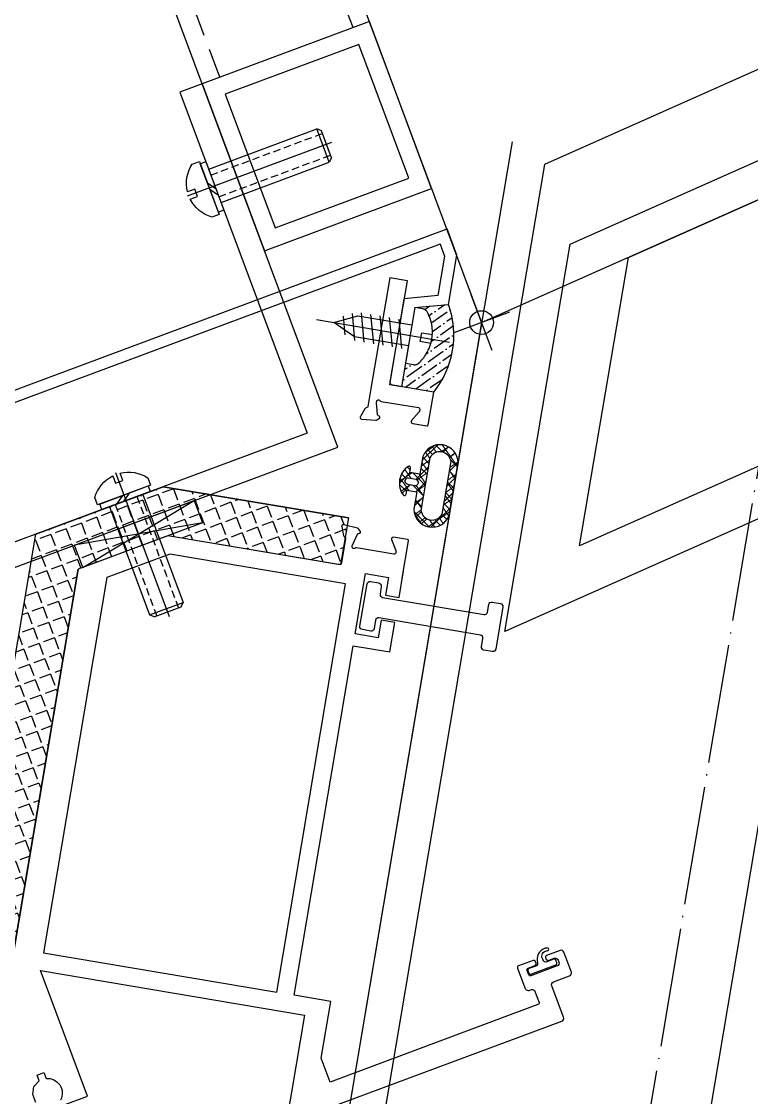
# Model space of a CAD drawing. Extents: x 12199666 to 24617114, y 1197707 to 2548648.
# Drawn here: x 12325898.6 to 12326021.4, y 1284490.8 to 1284671.9 of the extents above; entities that cross this region are included whole.
import ezdxf

# ---------------------------------------------------------------- set-up
doc = ezdxf.new("R2010")
doc.units = 0
doc.header["$LTSCALE"] = 10
doc.header["$MEASUREMENT"] = 0
for name, pattern in [('TX-GRID-T1$0$TX-GRID-T1$0$DOTE', [2.4200000000000004, 2, -0.2, 0.02, -0.2]), ('TX-PLAN-T1-F11$0$ACAD_ISO04W100', [30, 24, -3, 0, -3]), ('TX-PLAN-T1-F11$0$CENTER', [2, 1.25, -0.25, 0.25, -0.25]), ('TX-PLAN-T1-F11$0$CENTER-PISA', [11, 6, -2, 1, -2]), ('TX-PLAN-T1-F11$0$CENTER2', [1.125, 0.75, -0.125, 0.125, -0.125]), ('TX-PLAN-T1-F11$0$DASHED', [0.75, 0.5, -0.25]), ('TX-PLAN-T1-F11$0$HIDDEN', [0.375, 0.25, -0.125]), ('TX-PLAN-T1-F11$0$HIDDEN-PISA', [4.5, 2.5, -2])]:
    doc.linetypes.add(name, pattern=pattern)
for name, color, linetype in [('TX-GRID-T1$0$TX-GRID-T1$0$DOTE', 1, 'Continuous'), ('TX-PLAN-T1-F11$0$AXIS', 3, 'Continuous'), ('TX-PLAN-T1-F11$0$F-Alum', 4, 'Continuous'), ('TX-PLAN-T1-F11$0$F-center', 6, 'TX-PLAN-T1-F11$0$ACAD_ISO04W100'), ('TX-PLAN-T1-F11$0$F-dashed line', 8, 'TX-PLAN-T1-F11$0$DASHED'), ('TX-PLAN-T1-F11$0$F-dim', 1, 'Continuous'), ('TX-PLAN-T1-F11$0$F-Gaskets', 8, 'Continuous'), ('TX-PLAN-T1-F11$0$F-Glass', 5, 'Continuous'), ('TX-PLAN-T1-F11$0$F-Misc', 1, 'Continuous'), ('TX-PLAN-T1-F11$0$F-seslants', 8, 'Continuous'), ('TX-PLAN-T1-F11$0$F_MISC', 8, 'Continuous'), ('TX-PLAN-T1-F11$0$Hatch', 8, 'Continuous'), ('TX-PLAN-T1-F11$0$中心线', 1, 'TX-PLAN-T1-F11$0$CENTER2'), ('TX-PLAN-T1-F11$0$虚线', 8, 'TX-PLAN-T1-F11$0$HIDDEN'), ('TX-PLAN-T1-F11$0$螺栓钉类', 241, 'Continuous')]:
    doc.layers.add(name, color=color, linetype=linetype)
for name, color, linetype, lineweight in [('TX-PLAN-T1-F11$0$_EDO-ALUMINIUM-SECTION', 90, 'Continuous', 30), ('TX-PLAN-T1-F11$0$Xref- ELE$0$Hatch', 9, 'Continuous', 13), ('TX-PLAN-T1-F11$0$Xref- ELE$0$Hatch @ 1 VP1', 9, 'Continuous', 13), ('TX-PLAN-T1-F11$0$Xref- ELE$0$Hatch @ 1 VPModel', 9, 'Continuous', 13), ('TX-PLAN-T1-F11$0$幕墙线', 114, 'Continuous', 30)]:
    doc.layers.add(name, color=color, linetype=linetype, lineweight=lineweight)

# ---------------------------------------------------------------- blocks, each defined once
blk = doc.blocks.new('TX-GRID-T1')
at = {"layer": 'TX-GRID-T1$0$TX-GRID-T1$0$DOTE', "linetype": 'TX-GRID-T1$0$TX-GRID-T1$0$DOTE'}
blk.add_line((12319262.68222701, 1244529.33911569), (12326316.44489642, 1286338.482041648), dxfattribs=at)
blk = doc.blocks.new('*U339')
at = {"layer": 'TX-PLAN-T1-F11$0$Xref- ELE$0$Hatch @ 1 VP1'}
h = blk.add_hatch(dxfattribs=at)
h.set_pattern_fill('M_GASKET-PISA', color=256, pattern_type=2)
h.set_pattern_definition([(35.42361603529756, (-1214.761376000002, -14855.407933), (-0.8694256507828642, 1.222333439680349), []), (125.4236160352975, (-1214.761376000002, -14855.407933), (-1.222333439680349, -0.8694256507828639), [])])
edge = h.paths.add_edge_path(flags=16)
edge.add_line((-41815.07919855467, 17823.42139201995), (-41813.77919855462, 17823.42139201995))
edge.add_arc((-41813.77919855462, 17822.92139201995), 0.5, -90, 90, ccw=False)
edge.add_line((-41813.77919855462, 17822.42139201995), (-41815.07919855467, 17822.42139201995))
edge.add_arc((-41815.07919855467, 17822.92139201995), 0.5, 90, 270, ccw=False)
edge = h.paths.add_edge_path()
edge.add_line((-41813.27919855455, 17818.4213668968), (-41813.27919855462, 17821.42139201995))
edge.add_line((-41813.27919855462, 17821.42139201995), (-41814.97919855457, 17821.42139201995))
edge.add_line((-41814.97919855457, 17821.42139201995), (-41814.97919855457, 17820.72139202))
edge.add_arc((-41815.27919855458, 17820.72139201998), 0.3000000000174623, -115.05761541500061, 4.8635797611495946e-09, ccw=False)
edge.add_arc((-41813.09559109848, 17822.92139202004), 3.383607456175075, 133.070694364177, 226.9293056383509, ccw=False)
edge.add_arc((-41815.27919855466, 17825.12139202001), 0.3000000000240535, 2.084391326206969e-09, 115.0576154218833, ccw=False)
edge.add_line((-41814.97919855463, 17825.12139202002), (-41814.97919855457, 17824.42139201995))
edge.add_line((-41814.97919855457, 17824.42139201995), (-41813.27919855462, 17824.42139201995))
edge.add_line((-41813.27919855462, 17824.42139201995), (-41813.27919855468, 17827.42139201984))
edge.add_arc((-41810.27919855456, 17826.87139201984), 3.050000000114375, 10.388857815061783, 169.6111421849382, ccw=False)
edge.add_line((-41807.27919855445, 17827.42139201984), (-41807.27919855437, 17818.42139201997))
edge.add_arc((-41810.27919855451, 17818.97139202002), 3.050000000151531, 190.3888578138809, 349.6111421841629, ccw=False)
edge.add_line((-41812.07919855455, 17818.42136689683), (-41812.07919855467, 17827.42139201984))
edge.add_arc((-41810.27919855456, 17826.82523817369), 1.896153846257486, 18.324694090130095, 161.6753059098699, ccw=False)
edge.add_line((-41808.47919855445, 17827.42139201984), (-41808.47919855437, 17818.42139201996))
edge.add_arc((-41810.2791985545, 17819.01754586615), 1.896153846287313, 198.3246940877339, 341.6753059085472, ccw=False)
at = {"layer": 'TX-PLAN-T1-F11$0$Xref- ELE$0$Hatch @ 1 VPModel'}
h = blk.add_hatch(dxfattribs=at)
h.set_pattern_fill('M_GASKET-PISA', color=256, pattern_type=2)
h.set_pattern_definition([(45, (-1214.761376000002, -14855.407933), (-1.060660171779821, 1.060660171779821), []), (135, (-1214.761376000002, -14855.407933), (-1.060660171779821, -1.060660171779821), [])])
edge = h.paths.add_edge_path(flags=16)
edge.add_line((-41815.07919855467, 17823.42139201995), (-41813.77919855462, 17823.42139201995))
edge.add_arc((-41813.77919855462, 17822.92139201995), 0.5, -90, 90, ccw=False)
edge.add_line((-41813.77919855462, 17822.42139201995), (-41815.07919855467, 17822.42139201995))
edge.add_arc((-41815.07919855467, 17822.92139201995), 0.5, 90, 270, ccw=False)
edge = h.paths.add_edge_path()
edge.add_line((-41813.27919855455, 17818.4213668968), (-41813.27919855462, 17821.42139201995))
edge.add_line((-41813.27919855462, 17821.42139201995), (-41814.97919855457, 17821.42139201995))
edge.add_line((-41814.97919855457, 17821.42139201995), (-41814.97919855457, 17820.72139202))
edge.add_arc((-41815.27919855458, 17820.72139201998), 0.3000000000174623, -115.05761541500061, 4.8635797611495946e-09, ccw=False)
edge.add_arc((-41813.09559109848, 17822.92139202004), 3.383607456175075, 133.070694364177, 226.9293056383509, ccw=False)
edge.add_arc((-41815.27919855466, 17825.12139202001), 0.3000000000240535, 2.084391326206969e-09, 115.0576154218833, ccw=False)
edge.add_line((-41814.97919855463, 17825.12139202002), (-41814.97919855457, 17824.42139201995))
edge.add_line((-41814.97919855457, 17824.42139201995), (-41813.27919855462, 17824.42139201995))
edge.add_line((-41813.27919855462, 17824.42139201995), (-41813.27919855468, 17827.42139201984))
edge.add_arc((-41810.27919855456, 17826.87139201984), 3.050000000114375, 10.388857815061783, 169.6111421849382, ccw=False)
edge.add_line((-41807.27919855445, 17827.42139201984), (-41807.27919855437, 17818.42139201997))
edge.add_arc((-41810.27919855451, 17818.97139202002), 3.050000000151531, 190.3888578138809, 349.6111421841629, ccw=False)
edge.add_line((-41812.07919855455, 17818.42136689683), (-41812.07919855467, 17827.42139201984))
edge.add_arc((-41810.27919855456, 17826.82523817369), 1.896153846257486, 18.324694090130095, 161.6753059098699, ccw=False)
edge.add_line((-41808.47919855445, 17827.42139201984), (-41808.47919855437, 17818.42139201996))
edge.add_arc((-41810.2791985545, 17819.01754586615), 1.896153846287313, 198.3246940877339, 341.6753059085472, ccw=False)
blk = doc.blocks.new('TX-PLAN-T1-F11$0$Xref- ELE$0$GAE0002', base_point=(-41818.77919855453, 17822.92139201999))
at = {"color": 0, "linetype": 'ByBlock'}
for points in [[(-41813.27919855455, 17818.4213668968), (-41813.27919855462, 17821.42139201995), (-41814.97919855457, 17821.42139201995), (-41814.97919855457, 17820.72139202, -0.548945891858276), (-41815.4062573781, 17820.44962731407, -0.4340790099980792), (-41815.40625737821, 17825.39315672591, -0.5489458918577889), (-41814.97919855463, 17825.12139202002), (-41814.97919855457, 17824.42139201995), (-41813.27919855462, 17824.42139201995), (-41813.27919855468, 17827.42139201984, -0.8333333333398008), (-41807.27919855445, 17827.42139201984), (-41807.27919855437, 17818.42139201997, -0.833333333342024), (-41813.27919855468, 17818.42139202007)], [(-41812.07919855455, 17818.42136689683), (-41812.07919855467, 17827.42139201984, -0.7222222222395137), (-41808.47919855445, 17827.42139201984), (-41808.47919855437, 17818.42139201996, -0.7222222222456893), (-41812.07919855467, 17818.42139202007)]]:
    blk.add_lwpolyline(points, format="xyb", dxfattribs=at)
blk.add_lwpolyline([(-41815.07919855467, 17823.42139201995), (-41813.77919855462, 17823.42139201995, -0.9999999999999999), (-41813.77919855462, 17822.42139201995), (-41815.07919855467, 17822.42139201995, -0.9999999999999999)], format="xyb", close=True, dxfattribs=at)
at = {"layer": 'TX-PLAN-T1-F11$0$Xref- ELE$0$Hatch'}
blk.add_blockref('*U339', (0, 0), dxfattribs=at)
blk = doc.blocks.new('TX-PLAN-T1-F11$0$A$C3FFC0167')
at = {"layer": 'TX-PLAN-T1-F11$0$F-dim'}
for p, q in [((0, 5), (0, -5)), ((-5, 0), (5, 0))]:
    blk.add_line(p, q, dxfattribs=at)
blk.add_circle((0, 0), 2, dxfattribs=at)
blk = doc.blocks.new('TX-PLAN-T1-F11$0$#10x13_Pan-flat-3')
at = {"color": 8, "linetype": 'TX-PLAN-T1-F11$0$HIDDEN-PISA'}
for p, q in [((-1.711377303647168, 10.79835977248877), (1.327780362582416, 11.6126996170351)), ((-2.400000006142363, 9.013843874672602), (1.996997242757061, 10.19201573984174)), ((-2.40000000505097, 7.413843874674058), (2.39999999407155, 8.700000001605076)), ((-2.400000003959576, 5.813843874675513), (2.399999995162943, 7.100000001606531)), ((-2.400000002875458, 4.213843874676968), (2.399999996247061, 5.500000001607987)), ((-2.400000001784065, 2.613843874678423), (2.399999997338455, 3.900000001609442)), ((-2.400000000699947, 1.013843874672602), (2.399999998429848, 2.300000001610897))]:
    blk.add_line(p, q, dxfattribs=at)
for points in [[(-1.790000000022701, -1.251464709639549e-09), (-1.790000006294576, 9.199999998738349), (-8.869392331689596e-09, 12.99999999994179), (1.78999999370717, 9.200000001175795), (1.789999999979045, 1.178705133497715e-09)], [(-0.7499999975334504, -3.659838021652831), (-0.7499999987630872, -1.850000000558794), (0.7500000012369128, -1.849999999540159), (0.7500000024665496, -3.659838020634197)]]:
    blk.add_lwpolyline(points, dxfattribs=at)
at = {"color": 32, "flags": 128}
blk.add_lwpolyline([(-4.750000000021828, -3.281456883996725e-09), (-4.749999999090505, -1.390168597587035, 0.02044951340221976), (-4.746657334493648, -1.471864103412372, 0.04398758774826101), (-4.716998160060029, -1.644951949376264, 0.0521855455310235), (-4.643293307010026, -1.839642807550263, 0.08249689016993748), (-4.4499858410054, -2.104325317188341, 0.02582980303273893), (-4.372616108048533, -2.172696028275823, 0.07268352806201751), (-2.617075641232077, -3.194163244705123, 0.09869610361643641), (0.08183213378651999, -3.69952322718018, 0.08249638678170287), (2.347977953162626, -3.295875031042669, 0.05218730035141757), (3.66753867942316, -2.666293208916613, 0.03066688341591993), (4.372616110929812, -2.172696022316813, 0.01330350973470385), (4.413354222931957, -2.138474128398229, 0.03657129110302831), (4.515303253050661, -2.033838485651358, 0.03475147926750673), (4.597077649370476, -1.921637741856102, 0.02182096229391937), (4.640176463399257, -1.845784510762314, 0.02280395151312757), (4.677971628436353, -1.76281944513903, 0.02280645284837659), (4.708056659233989, -1.676747445577348, 0.02181846118107081), (4.729386651873938, -1.592163116256415, 0.03475398225205351), (4.74792484894715, -1.454558013821952, 0.01610989314854271), (4.750000000909495, -1.390168591096881), (4.749999999978172, 3.194145392626524e-09)], format="xyb", close=True, dxfattribs=at)
at = {"layer": 'TX-PLAN-T1-F11$0$AXIS', "color": 8, "linetype": 'TX-PLAN-T1-F11$0$CENTER-PISA'}
blk.add_line((-1.088483259081841e-08, 15.98909419596748), (4.547473508864641e-09, -6.700000000018917), dxfattribs=at)
blk = doc.blocks.new('*U194')
at = {"layer": 'TX-PLAN-T1-F11$0$中心线', "color": 1, "linetype": 'TX-PLAN-T1-F11$0$CENTER', "ltscale": 2.357947691000002}
blk.add_line((-4.263256414560601e-14, 20.90048662063384), (1.4210854715202e-14, -4.956409502317115), dxfattribs=at)
at = {"layer": 'TX-PLAN-T1-F11$0$虚线', "linetype": 'TX-PLAN-T1-F11$0$HIDDEN', "ltscale": 0.5}
for p, q in [((-1.948286311568509, 1.13686837721616e-13), (-1.948286311568566, 20.00000000000011)), ((1.948286311568523, 1.13686837721616e-13), (1.948286311568481, 20.00000000000011))]:
    blk.add_line(p, q, dxfattribs=at)
at = {"layer": 'TX-PLAN-T1-F11$0$螺栓钉类', "color": 241, "linetype": 'Continuous'}
for p, q in [((-2.40807576862025, 20.00000000000011), (-2.999791744951651, 19.40828402366867)), ((2.408075768620179, 20.00000000000011), (-2.408075768620321, 20)), ((2.408075768620179, 20.00000000000011), (2.999791744951594, 19.40828402366867)), ((2.999791744951594, 19.40828402366867), (-2.999791744951636, 19.40828402366867)), ((-2.999791744951622, 1.13686837721616e-13), (-2.999791744951651, 19.40828402366867)), ((2.999791744951636, 1.13686837721616e-13), (2.999791744951594, 19.40828402366867)), ((-0.9100693464279175, -1), (0.5333063006401062, 0)), ((0.2446311712265015, -1), (1.688006818294525, 0))]:
    blk.add_line(p, q, dxfattribs=at)
blk.add_lwpolyline([(4.350000023841858, 0), (4.350000023841858, -1), (-4.350000023841858, -1), (-4.350000023841858, 0)], close=True, dxfattribs=at)
blk.add_lwpolyline([(-4.75, -1), (4.75, -1), (4.75, -2.319999992847443, -0.2072557309237045), (0.6600000262260437, -4.663157165050507), (0.6600000262260437, -3.379999995231628), (-0.6600000262260437, -3.379999995231628), (-0.6600000262260437, -4.663157165050507, -0.2072557309237047), (-4.75, -2.319999992847443)], format="xyb", close=True, dxfattribs=at)
blk = doc.blocks.new('*U180')
at = {"layer": 'TX-PLAN-T1-F11$0$F-Misc'}
blk.add_lwpolyline([(0, -4), (0, 0), (-21.4973025242173, 0), (-21.4973025242173, -4)], close=True, dxfattribs=at)
for points in [[(0, -4), (-21.4973025242173, 0)], [(-21.4973025242173, -4), (0, 0)]]:
    blk.add_lwpolyline(points, dxfattribs=at)
blk = doc.blocks.new('*U193')
at = {"layer": 'TX-PLAN-T1-F11$0$F-seslants'}
h = blk.add_hatch(dxfattribs=at)
h.set_pattern_fill('ANSI36', color=256, scale=10)
h.set_pattern_definition([(45, (51659.15010211314, 73373.3115634953), (0.6629126073623882, 2.430679560328757), [3.125, -0.625, 0, -0.625])])
h.paths.add_polyline_path([(9.31932475650683, 8.505888903877349, -0.02582980297440925), (9.387695467565209, 8.583258636601386, -0.08249689016993748), (9.65237797726877, 8.776566102431389, -0.05218554553102349), (9.847068835515529, 8.8502709553577, -0.04398758774826101), (10.02015668153763, 8.879930129667628, -0.0204495134361547), (10.10185218742117, 8.883272794206277), (11.49202078185044, 8.88327279422083), (11.49202078161761, 12.88240874800249), (6, 12.88240874816256, 0.2608104144078784), (6, -2.09538701477868), (11.49202078185044, -0.6167272057937225), (10.101852187654, -0.6167272057937225, -0.01610989316636307), (10.03746276488528, -0.6146520537877223, -0.03475398225205351), (9.89985766238533, -0.5961138566199224, -0.02181846118107081), (9.815273333108053, -0.5747838639217662, -0.02280645284837659), (9.729201333597302, -0.5446988330659224, -0.02280395151312758), (9.646236267872155, -0.5069036679778947, -0.02182096229391937), (9.570383036741987, -0.4638048538909061, -0.03475147926750674), (9.458182292990386, -0.3820304574910551, -0.03657129110302829), (9.353546650381759, -0.2800814273068681, -0.0133035096243883), (9.319324756739661, -0.2393433156394167, -0.03066688343163973), (8.825727570336312, 0.4657341165584512, -0.05218730035141757), (8.196145749185234, 1.78529484324099, -0.08249638678170287), (7.792497554561123, 4.051440662879031, -0.09869610361643641), (8.297857538796961, 6.750348437562934, -0.0726835280703614)])
at = {"layer": 'TX-PLAN-T1-F11$0$Hatch'}
h = blk.add_hatch(dxfattribs=at)
h.set_pattern_fill('ANGLE', color=256, scale=10, angle=30.01599999725287)
h.set_pattern_definition([(30.0159999972559, (7246.221578325145, 83575.31519770106), (-1.375665006031407, 2.381185795182857), [2, -0.7500000000000001]), (120.0160000000013, (7246.221578325145, 83575.31519770106), (-2.381185795182858, -1.375665006031407), [1.999999999999999, -0.7499999999999996])])
h.paths.add_polyline_path([(60.00000032735988, 120.9771403750929), (67.99996101413853, 120.9771446270752), (68.00000002421439, 47.58085556495644), (48.19380796328187, 36.13969821600767), (16.62201892351732, 36.13970411113405), (16.62202052539214, 44.13970411113405), (46.04924303735606, 44.1397041111195), (60, 52.19937255952391)])
at = {"layer": 'TX-PLAN-T1-F11$0$F-Alum'}
blk.add_line((35.97910783393309, 26.29761373909423), (35.97910783393309, 26.2976137464866), dxfattribs=at)
at = {"layer": 'TX-PLAN-T1-F11$0$F-Alum', "flags": 128}
for points in [[(6, 44.62494049289671), (6, 44.62494049289671), (6, 38.28240872183233, 0.4142135623219491), (6.199999999953434, 38.08240872186434), (8.604907018365338, 38.08240872184979, 0.5854977655323537), (8.860984503291547, 38.53869154803397), (7.843922599917278, 40.20520002186822, -0.1378519999999419), (7.800000000046566, 40.3614829218568), (7.800000000046566, 40.58240872186434, -0.4142140000029491), (8.099999999860302, 40.8824087218527), (14.45278639998287, 40.8824087218818, 0.2134219999990182), (14.67639319994487, 40.98240872187307, -0.2134220000012545), (14.89999999990687, 41.08240872186434, -0.4142139999965558), (15.19999999995343, 40.78240872187598), (15.19999999995343, 40.62190442185965, -0.06554300000034483), (15.18977779988199, 40.5442587218713), (14.6587175000459, 38.56231472185755, -0.2679490000007903), (14.51729610003531, 38.42089332187606), (14.34823619993404, 38.37559392186813, 0.2679489999965194), (14.20681490004063, 38.2341725218721, 0.06554299999994298), (14.19999999995343, 38.18240872188471, 0.198911999996341), (14.25857870001346, 38.04098732185957), (14.62233179993927, 37.67723432186176, 0.1763269999970842), (14.80831709993072, 37.59050792186463), (17.17385330004618, 37.38355032185791, 0.0218199999991916), (17.19999999995343, 37.38240872186725, 0.414214000000818), (17.5, 37.68240872187016, 0.08748900000110169), (17.48190779983997, 37.78501472187054), (16.96840649982914, 39.19584802187455, 0.2637249999956934), (16.74324940005317, 39.38782532187179, -0.3595081371707617), (16.5, 39.6824088676367), (16.49999999976717, 43.79467959012254, -0.4357991633984695), (17.0028193492908, 44.13970411113405), (46.04924303642474, 44.1397041111195), (60, 52.19937255952391), (60, 255.9699132520182)], [(6, 136.0925112746481), (-32.85404102434404, 113.6456511076249, 0.414213562372367), (-33.0368629861623, 112.9625873255427), (-30.20133781293407, 108.0544794398011, -0.4142135623723672), (-30.3841597745195, 107.3714156578208), (-32.87624754663557, 105.9316800661327, 0.4142135623747425), (-33.059069508221, 105.2486162841087), (-31.26550941332243, 102.1440815297537, 0.4142135623736281), (-30.58244563126937, 101.9612595681101), (-28.49585987767205, 103.1667274525971, 0.4142135623747425), (-28.38616670062765, 103.5765657218581, 0.4499788340619634), (-28.95462026074529, 103.9608115522424), (-29.85007986496203, 103.4434842423361, -0.4142135623688695), (-30.53314364701509, 103.6263062039798), (-30.72104240115732, 103.9515466097218, -0.4142135623716423), (-30.53822043957189, 104.6346103917313), (-26.4664244367741, 106.9869792339159, -0.4142135623745478), (-26.05658616754226, 106.8772860569152), (-25.66859068535268, 106.2056913537672, -0.4142135623723672), (-25.77828386216424, 105.7958530845644), (-26.84692061529495, 105.1784774105472, 0.414213562372367), (-26.95661379233934, 104.7686391413154, 0.3892172556233508), (-26.38816023222171, 104.3843933109747), (-24.12839732971042, 105.689909559529, 0.4142135623673475), (-24.01870415266603, 106.09974782879), (-25.782980784541, 109.1535948307283, 0.5479023864882148), (-26.77834252780303, 109.3200882933597, -0.297523596281059), (-27.46824976732023, 109.3207830539468), (-28.56268278509378, 111.215174744153, -0.4450276250246835), (-28.42859366070479, 111.5827852300135), (3.858975284500048, 130.2360456410388), (6, 126.5300724443223), (6, 116.8464862994297), (12.23600407456979, 116.8464862994733), (12.23599933716469, 57.20323790282418), (6.01882355986163, 57.20323790282418), (6.01882355986163, 52.20371007098584), (8.33113906858489, 52.20371007098584), (8.33113906858489, 55.20087588035676), (12.23599933716469, 55.20087588035676), (12.23599933716469, 44.88236024916114), (8.316361026605591, 44.88236024914659), (8.316361026605591, 47.93870083382353), (6, 47.93870083383808), (6, 43.38048223422084)]]:
    blk.add_lwpolyline(points, format="xyb", dxfattribs=at)
at = {"layer": 'TX-PLAN-T1-F11$0$F-Alum'}
for points in [[(47.55673122452572, 141.6009437080065), (43.7010587672703, 139.3734343366232), (54.98221924691461, 119.8464862994733), (10, 119.8464862994733), (10, 300.4828355697391)], [(11.49202078185044, -0.6167272057937225), (11.49202078161761, 12.88240874814801), (13.48969077528454, 12.88240874817711), (13.48969077528454, -1.772401534864912)], [(11.49202078185044, -0.6167272057937225), (6, -2.09538701477868), (6, -10.50267945055384), (8.361264120787382, -14.58987259608693)], [(9.09255196643062, -11.85761746624485), (8, -9.966481752388063), (8, -3.249715246318374), (13.48969077528454, -1.772401534864912)]]:
    blk.add_lwpolyline(points, dxfattribs=at)
blk.add_lwpolyline([(52.07439226331189, 141.8733738378214), (52.78314524516463, 140.6465689650067), (52.8648742842488, 139.2912706533389), (52.11707852827385, 138.1579945806152), (52.62333065806888, 137.2817053858016), (51.57178362435661, 136.6742028300068), (51.04321881197393, 137.5891138129809, -0.5881816220421693), (48.04030601982959, 140.763907489978)], format="xyb", dxfattribs=at)
blk.add_lwpolyline([(55, 116.8464862994733), (15.23599795601331, 116.8464862994151), (15.23599933716469, 47.1398345065827), (45.24494649423286, 47.13970411113405), (55, 52.7754195893649)], close=True, dxfattribs=at)
at = {"layer": 'TX-PLAN-T1-F11$0$F-Alum', "flags": 128}
for points in [[(9.09255196643062, -11.85761746624485), (78.35422935755923, 28.15642345116066), (78.35422935755923, 67.55850777409796), (65.99552698526531, 88.95061007936602), (67.72729847277515, 89.95109372012666), (80.35422935755923, 68.09470547204546), (80.35422935755923, 27.00209521962097), (8.361264120787382, -14.58987259608693)], [(53.01061472645961, -31.80457267696329), (390.065040307818, -615.223651404347)]]:
    blk.add_lwpolyline(points, dxfattribs=at)
at = {"layer": 'TX-PLAN-T1-F11$0$F-Alum', "color": 6, "flags": 128}
blk.add_lwpolyline([(8.750271532218903, 48.37128901066899), (-8.574140374781564, 48.37128901061078, 0.4142135623730951), (-9.075149190146476, 47.87229986541206), (-9.075149190146476, 46.58127311318822, -0.4142135623730951), (-9.576158005278558, 46.08228396796039), (-10.97571524651721, 46.08228396796039, -0.4142135623730951), (-11.47470439178869, 46.58329278317979), (-11.47470541135408, 53.79128246226173, -0.4142135623730951), (-10.973696596222, 54.29027160756232), (-9.559580545173958, 54.29027160756232, -0.4142135623730951), (-9.060591399902478, 53.78926279234292), (-9.06058936030604, 52.37229068749002, 0.4142135623730951), (-8.56160021503456, 51.87128187227063), (8.759955638553947, 51.87128187229973, 0.4142135623730951), (9.260964453686029, 52.37027101752756), (9.260964453686029, 53.78438706870656, -0.4142135623730951), (9.76197326905094, 54.28337621397804), (11.17894537374377, 54.28337621396349, -0.4142135623730951), (11.67793451901525, 53.78236739872955), (11.67793451901525, 46.57152166601736, -0.4142135623730951), (11.17692570365034, 46.07253252073133), (9.748251862358302, 46.07538857436157, -0.4142135623730951), (9.249262717086822, 46.57639738958096), (9.249260677490383, 47.87028019540594, 0.414213562373095)], format="xyb", close=True, dxfattribs=at)
at = {"layer": 'TX-PLAN-T1-F11$0$F-Alum', "flags": 128}
for points in [[(70.5967625908088, 53.70181540730118), (20.37412010924891, 24.68705649960611), (53.01061471598223, -31.80457268311875), (56.47415769123472, -29.80360540235415), (25.83863036497496, 23.22448080564209), (72.59772987198085, 50.23827243235428)], [(38.00336015643552, -5.828000438850722), (12.03444380452856, -20.8308320096985), (27.04169837292284, -46.80740424868418), (53.01061472506262, -31.80457267785096)], [(36.90642838552594, -9.926383129684837), (16.13282649754547, -21.92776378113194), (28.13863014383242, -42.70902155785006), (48.91223203204572, -30.70764090638841)]]:
    blk.add_lwpolyline(points, close=True, dxfattribs=at)
at = {"layer": 'TX-PLAN-T1-F11$0$F-Alum'}
blk.add_lwpolyline([(16.49999999860302, -4.866727205939242), (16.49999999930151, 14.37491890779347), (16.5, 17.08240862868843, -0.3595081371707617), (16.74324940005317, 17.37699217445333, 0.2637249999956934), (16.96840649982914, 17.56896947445057), (17.48190779983997, 18.97980277445458, 0.08748900000110169), (17.5, 19.08240877445496, 0.414214000000818), (17.19999999995343, 19.38240877445787, 0.0218199999991916), (17.17385330004618, 19.38126717446721), (14.80831709993072, 19.17430957446049, 0.1763269999970842), (14.62233179993927, 19.08758317446336), (14.25857870001346, 18.72383017446555, 0.198911999996341), (14.19999999995343, 18.58240877444041, 0.06554299999994298), (14.20681490004063, 18.53064497445303, 0.2679489999965194), (14.34823619993404, 18.38922357445699), (14.51729610003531, 18.34392417444906, -0.2679490000007903), (14.6587175000459, 18.20250277446758), (15.18977779988199, 16.22055877445382, -0.06554300000034483), (15.19999999995343, 16.14291307446547), (15.19999999995343, 15.98240877444914, -0.4142139999965558), (14.89999999990687, 15.68240877446078, -0.2134220000012545), (14.67639319994487, 15.78240877445205, 0.2134219999990182), (14.45278639998287, 15.88240877444332), (8.099999999860302, 15.88240877447242, -0.4142140000029491), (7.800000000046566, 16.18240877446078), (7.800000000046566, 16.40333457446832, -0.1378519999999419), (7.843922599917278, 16.5596174744569), (8.860984503291547, 18.22612594829116, 0.5854977655323537), (8.604907018365338, 18.68240877447533), (6.199999999953434, 18.68240877446078, 0.4142135623219491), (6, 18.4824087744928), (6, 12.88240874816256), (12.98969077528454, 12.88240874795883, -0.4142135623730951), (13.48969077528454, 12.38240874795883), (13.48969077528454, -4.866727205939242)], format="xyb", close=True, dxfattribs=at)
at = {"layer": 'TX-PLAN-T1-F11$0$F-center'}
blk.add_line((0, -30.81192101103079), (0, 345.6712806450087), dxfattribs=at)
at = {"layer": 'TX-PLAN-T1-F11$0$F-dashed line', "flags": 128}
for points in [[(50.2786876456812, -33.38286887168942), (387.3331132275052, -616.8019476004993)], [(29.57848780532368, -45.34184349645511), (366.632913393667, -628.760922236208)]]:
    blk.add_lwpolyline(points, dxfattribs=at)
at = {"layer": 'TX-PLAN-T1-F11$0$F-Gaskets'}
blk.add_lwpolyline([(-25.80828400561586, 106.208709546132), (-26.05842992803082, 106.6416957122856, 0.414213562373095), (-26.39992766571231, 106.7330975520599), (-30.29645680682734, 104.4819843484293, 0.414213562373095), (-30.38785864645615, 104.1404866105586), (-30.13771272427402, 103.707500444405, 0.4142135623732282), (-29.79621498659253, 103.6160986047034), (-28.71379286539741, 104.2414383982687, -0.414213562373095), (-28.03079738980159, 104.0586347187636), (-27.88082883949392, 103.7990490054653, -0.5173964972509594), (-28.34103844873607, 102.4226125171699, 0.2759327187054382), (-28.54358346923254, 102.3332221567398, 0.7886358641544985), (-28.45449060853571, 101.9190313340805, 0.4573379824077483), (-27.09095197496936, 104.3431083625619), (-27.16491164593026, 104.5588765390858, -0.414213562373095), (-26.9821079664398, 105.2418720147398), (-25.89968584547751, 105.8672118083196, 0.414213562373095)], format="xyb", close=True, dxfattribs=at)
at = {"layer": 'TX-PLAN-T1-F11$0$Hatch'}
blk.add_line((60.00000032735988, 120.9771403750929), (60, 52.19937255952391), dxfattribs=at)
for points in [[(60.00000032735988, 120.9771403750929), (67.99996101413853, 120.9771446270752), (68.00000002421439, 47.58085556495644), (48.19380796328187, 36.13969821600767), (16.62201892351732, 36.13970411113405), (16.62202052539214, 44.13970411113405), (46.04924303735606, 44.1397041111195), (60, 52.19937255952391), (60.00000032735988, 120.9771403750929)], [(16.62201892351732, 36.13970411113405), (48.19380796328187, 36.13969821600767), (68.00000002421439, 47.58085556495644)]]:
    blk.add_lwpolyline(points, dxfattribs=at)
blk.add_arc((19.38038502889685, 5.393510866648285), 15.33356758874301, 150.764598416439, 209.2354015835611, dxfattribs=at)
at = {"layer": 'TX-PLAN-T1-F11$0$F_MISC'}
for name, p, rotation in [('*U194', (53.97653833776712, 39.48012468058732), 30.01599997489868), ('TX-PLAN-T1-F11$0$#10x13_Pan-flat-3', (11.49202078185044, 4.133272794191726), 269.9999999616367), ('TX-PLAN-T1-F11$0$A$C3FFC0167', (0, 0), 30.01599997489868), ('*U194', (48.04860581387766, -15.21952834243712), 120.0159999850837)]:
    blk.add_blockref(name, p, dxfattribs=dict(at, rotation=rotation))
at = {"layer": 'TX-PLAN-T1-F11$0$F_MISC', "xscale": -1, "rotation": 210.0159999543231}
blk.add_blockref('*U180', (61.28256088797934, 48.32078996046039), dxfattribs=at)
at = {"layer": 'TX-PLAN-T1-F11$0$F_MISC', "extrusion": (3.582137313528093e-07, -2.990597548224695e-06, 0.9999999999954641), "xscale": -1, "rotation": 359.8842813538839}
blk.add_blockref('TX-PLAN-T1-F11$0$Xref- ELE$0$GAE0002', (11.49183384958219, 28.36670197434236, -9.659877161339247e-05), dxfattribs=at)
blk = doc.blocks.new('TX-PLAN-T1-F11$0$jiao1')
at = {"layer": 'TX-PLAN-T1-F11$0$F-Alum'}
for points in [[(-6, 308.0633326959796), (-60, 272.2404463081621), (-60, 19.08123615384102), (-12.50279239728115, 50.59025600017048), (-12.50279239728115, -15.49439231469296), (-60, -47.00341216102242), (-60, -63.80389064177871), (-6, -27.98100425396115), (-6, 308.0633326959796)], [(-60, 19.08123615407385), (-812.6340946943965, -480.2062761429697), (-929.254170110682, -304.4112829121295), (-60, 272.2404463081621), (-60, 19.08123615384102)]]:
    blk.add_lwpolyline(points, dxfattribs=at)
at = {"layer": 'TX-PLAN-T1-F11$0$F-center'}
blk.add_line((0, 0), (0, 328.2627569278702), dxfattribs=at)
at = {"layer": 'TX-PLAN-T1-F11$0$F-Glass'}
blk.add_lwpolyline([(-22.50279239728115, 34.32646713149734), (-22.50279239728115, -14.92805510107428), (-837.3180668170098, -555.4657403363381), (-860.0076070989016, -521.2631592836697), (-22.50279239728115, 34.32646713149734)], dxfattribs=at)
at = {"layer": 'TX-PLAN-T1-F11$0$F_MISC', "rotation": 30.01599997489863}
blk.add_blockref('TX-PLAN-T1-F11$0$A$C3FFC0167', (0, 0), dxfattribs=at)
blk = doc.blocks.new('TX-PLAN-T1-F11$0$A$C21521A5F')
at = {"rotation": 90}
blk.add_blockref('*U193', (388.7170751225203, -4239.780242875218, 0.0004146164392175001), dxfattribs=at)
at = {"color": 7, "true_color": 0xffffff, "rotation": 90}
blk.add_blockref('TX-PLAN-T1-F11$0$jiao1', (388.7170751267113, -4239.780242875917, 0.0004146164392175001), dxfattribs=at)
blk = doc.blocks.new('TX-PLAN-T1-F11$0$标准层幕墙0118')
at = {"color": 3, "rotation": 90}
blk.add_blockref('TX-PLAN-T1-F11$0$A$C21521A5F', (22760.21984725795, 37461.28223098579, -0.0004146164392191675), dxfattribs=at)
blk = doc.blocks.new('TX-PLAN-T1-F11')
at = {"layer": 'TX-PLAN-T1-F11$0$幕墙线'}
blk.add_lwpolyline([(12314143.23506852, 1286617.555852924), (12315360.28892438, 1287071.136809994), (12315622.33210448, 1286368.012353254), (12316839.38745036, 1286821.589312212), (12317101.42904289, 1286118.468817232), (12318318.48299628, 1286572.049810653), (12318580.52617639, 1285868.925353914), (12319797.58152227, 1286322.502312872), (12320059.62321234, 1285619.381854244), (12321276.67855823, 1286072.958813201), (12321538.7202483, 1285369.838354573), (12322755.77559418, 1285823.415313531), (12323017.81728425, 1285120.294854903), (12324234.87114011, 1285573.875811972), (12324496.91432021, 1284870.751355233), (12325713.80024249, 1285324.26972616), (12325976.01129324, 1284621.208024403), (12327001.72363666, 1285077.528035815), (12327325.77158798, 1284349.136048415), (12328427.55895529, 1284564.291477787), (12328580.66970387, 1283780.228119711), (12329700.54685304, 1283702.110053292), (12329644.955806, 1282905.173489752)], dxfattribs=at)
at = {"layer": 'TX-PLAN-T1-F11$0$_EDO-ALUMINIUM-SECTION', "rotation": 350.4236156863823}
blk.add_blockref('TX-PLAN-T1-F11$0$标准层幕墙0118', (12293055.45042718, 1251790.443008234), dxfattribs=at)

msp = doc.modelspace()

# ---------------------------------------------------------------- block references
for name in ['TX-PLAN-T1-F11', 'TX-GRID-T1']:
    msp.add_blockref(name, (0, 0))

doc.saveas('drawing.dxf')
